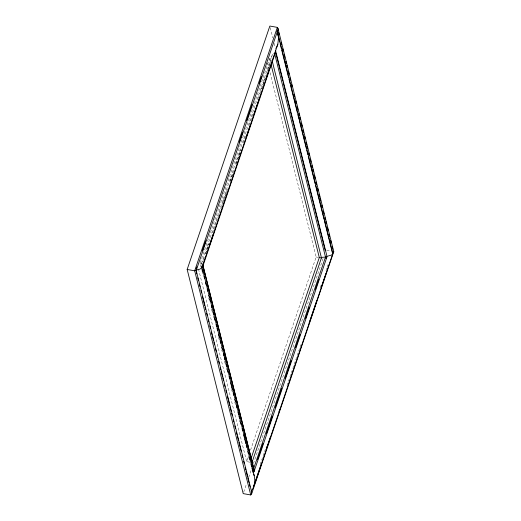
<?xml version="1.0" encoding="UTF-8"?>
<svg xmlns="http://www.w3.org/2000/svg" width="521" height="521" viewBox="0 0 521 521"><rect width="100%" height="100%" fill="white"/><g stroke="black" fill="none" stroke-linecap="round" stroke-linejoin="round"><path stroke-width="0.39" stroke-dasharray="2.6 1.95" d="M272.861 54.275L271.962 55.793L201.145 264.277L201.861 265.052M271.962 55.793L271.78 56.405A6.35 5.926 55.1 0 0 271.604 57.701M201.054 267.188L200.064 263.242L269.572 58.619L271.708 58.997M202.721 262.076L203.249 260.539M203.509 259.771L204.551 256.697M205.6 253.616L208.993 243.62M212.653 232.848L213.701 229.774M213.962 228.999L215.004 225.925M215.264 225.157L216.313 222.076M216.573 221.308L217.615 218.234M217.876 217.465L227.807 188.231M230.158 181.308L233.818 170.536M236.169 163.614L240.871 149.768M243.222 142.845L245.58 135.922M249.233 125.157L253.414 112.849M258.383 98.228L261.255 89.768M261.516 89L266.478 74.386M267.527 71.305L271.448 59.772M205.645 253.753L209.045 243.743M223.17 202.148L226.576 192.138M230.236 181.354L232.594 174.418M236.254 163.64L240.963 149.774M261.633 88.922L265.821 76.6M268.178 69.664L270.269 63.503M249.806 462.166L246.648 461.606L248.211 456.995M250.562 450.072L316.149 256.99L269.963 72.269M243.73 492.078L246.609 483.599M248.706 477.438L251.324 469.734M253.414 463.566L323.28 257.902M260.207 464.504L266.433 446.178M287.006 385.612L300.877 344.772M320.246 287.761L321.034 285.449M326.003 270.809L327.051 267.729M327.312 266.954L328.36 263.873M201.145 264.277L201.217 264.127A6.35 1.55 6.1 0 1 201.861 263.724M273.251 53.91L273.675 53.63M326.647 250.334L331.161 251.129M316.149 256.99L318.52 257.407M200.064 263.242L202.2 263.619M270.243 27.626L272.809 37.89M274.189 43.412L275.57 48.941M269.572 58.619L270.36 61.778M267.592 62.8L268.979 68.323M201.249 267.976L201.842 270.347M202.037 271.135L203.223 275.87M208.752 297.973L209.142 299.549M211.513 309.025L212.301 312.183M213.291 316.13L213.682 317.706M218.618 337.445L219.406 340.597M221.777 350.073L222.174 351.649M224.538 361.125L225.326 364.283M226.316 368.23L226.713 369.806M231.643 389.545L232.438 392.697M234.802 402.173L235.792 406.12M239.341 420.33L239.738 421.906M248.224 455.849L248.817 458.22M198.481 268.992L246.648 461.606"/><path stroke-width="0.78" d="M196.958 269.865L199.849 269.155L201.901 267.729L277.856 44.129L278.572 37.401L277.231 30.947M251.129 491.238C254.606 486.959 255.472 480.968 254.202 475.686L201.803 266.491M201.901 267.729L201.998 266.908M254.001 485.728L332.854 253.558L278.051 34.086M187.163 269.468L194.678 270.803L196.235 270.379L277.96 29.775L278.006 28.603L277.367 27.379L269.845 26.05L187.163 269.468L243.209 493.621L250.725 494.95L251.597 493.999L333.733 251.702M201.757 266.081L203.008 265.658L275.453 52.4L275.381 50.159M251.936 467.956L253.115 472.69L253.988 471.739L254.157 470.202L202.903 265.463M251.597 493.999L251.35 491.466M277.367 27.379L194.678 270.803L250.725 494.95M196.072 269.246L196.86 266.934M202.356 250.744L205.756 240.728M239.269 142.077L242.675 132.054M246.602 120.494L252.099 104.311M259.165 83.497L261.522 76.561M202.845 264.525L203.633 262.213M209.657 244.486L213.056 234.463M246.042 137.355L249.969 125.795M253.896 114.236L259.393 98.052M266.465 77.245L268.823 70.309M250.848 459.092L319.308 257.55L271.148 64.936M251.943 462.544L321.483 257.771A6.35 1.55 6.1 0 1 322.024 257.348L326.361 256.99L326.96 256.423M253.375 471.922L254.157 469.623M257.543 459.665L263.007 443.573M266.394 433.615L272.379 415.992M275.238 407.565L276.019 405.266M276.28 404.498L281.763 388.366M285.156 378.383L291.154 360.714M295.589 347.657L300.024 334.599M305.508 318.468L309.415 306.947M315.42 289.279L318.813 279.295M325.859 258.553L326.641 256.254M253.988 471.739L327.064 256.619L275.524 50.491M253.87 485.702L260.936 464.895M266.433 448.711L270.36 437.158M278.995 411.727L279.784 409.415M309.083 323.157L316.67 300.819M321.118 287.729L326.087 273.095M277.856 44.129L276.651 47.131M277.843 30.14L277.472 30.732M275.453 52.4L274.841 53.207M332.724 253.968L331.408 255.082L327.787 256.104M324.414 220.826L332.287 252.32L333.375 252.223L333.837 251.897L277.914 28.232M319.308 257.55L321.45 257.928L272.301 61.367M252.705 468.399L253.095 468.731M196.13 270.184L251.767 492.462M332.287 252.32L332.828 253.147M254.066 469.831L253.519 468.978L325.508 257.035L274.775 54.138M253.727 474.136L254.202 475.686M278.553 32.12L279.145 34.484M281.119 42.377L281.711 44.747M282.695 48.694L283.287 51.058M284.277 55.005L284.87 57.375M285.853 61.322L286.446 63.686M286.843 65.268L287.429 67.632M288.419 71.579L289.012 73.949M289.995 77.896L290.588 80.26M291.578 84.207L292.17 86.577M294.144 94.47L294.736 96.834M295.72 100.781L296.312 103.151M297.302 107.098L297.895 109.462M298.878 113.409L299.471 115.779M299.868 117.355L300.454 119.726M301.444 123.672L302.037 126.036M303.02 129.983L303.613 132.354M304.603 136.3L305.195 138.664M306.179 142.611L306.771 144.981M307.169 146.557L307.761 148.928M308.745 152.874L309.337 155.238M310.327 159.185L310.92 161.556M311.903 165.502L312.496 167.866M312.893 169.449L313.479 171.813M314.469 175.759L315.062 178.13M316.045 182.076L316.638 184.441M317.628 188.387L318.22 190.758M319.204 194.704L319.796 197.068M320.194 198.651L320.786 201.015M321.77 204.961L322.362 207.332M323.352 211.279L323.945 213.649M324.928 217.589L325.521 219.96M325.918 221.536L326.504 223.906M327.494 227.853L328.087 230.223M329.07 234.163L329.663 236.534M330.653 240.481L331.245 242.851M332.229 246.798L332.821 249.162M276.97 31.091L279.725 42.11M280.122 43.686L281.301 48.414M281.692 49.983L288.582 77.538M288.979 79.114L290.158 83.842M290.555 85.411L297.439 112.966M297.836 114.542L299.015 119.263M299.412 120.839L306.302 148.394M306.693 149.97L307.878 154.691M308.269 156.267L315.159 183.822M315.55 185.398L324.016 219.25M275.961 53.585L282.864 81.185M283.261 82.761L290.158 110.361M290.555 111.937L325.26 250.731M254.157 470.202L202.988 265.56M202.988 266.778L204.173 271.513M204.571 273.089L205.756 277.83M206.147 279.406L206.733 281.874M207.137 283.352L208.309 288.185M208.713 289.669L209.891 294.502M210.295 295.98L211.48 300.721M211.871 302.297L212.457 304.765M212.861 306.244L214.033 311.083M214.437 312.561L215.616 317.4M216.02 318.878L217.205 323.613M217.596 325.189L218.781 329.93M219.178 331.506L219.758 333.981M220.162 335.452L221.34 340.291M221.744 341.769L222.916 346.608M223.32 348.08L224.505 352.821M224.903 354.397L225.482 356.872M225.886 358.344L227.065 363.189M227.469 364.661L228.641 369.506M229.045 370.978L230.23 375.713M230.621 377.289L231.806 382.023M232.203 383.606L232.789 386.087M233.193 387.552L234.365 392.398M234.769 393.869L235.954 398.604M236.345 400.18L237.53 404.921M237.928 406.497L238.514 408.978M238.911 410.444L240.09 415.296M240.494 416.761L241.672 421.613M242.07 423.078L243.255 427.813M243.652 429.389L245.814 438.187M246.218 439.652L247.397 444.504M247.794 445.969L248.979 450.704M249.377 452.28L250.562 457.021M250.953 458.597L251.539 461.085M251.936 462.661L253.121 467.402M202.441 270.021L203.034 272.385M204.017 276.332L204.61 278.696M205.6 282.642L206.186 285.007M207.176 288.947L207.768 291.317M208.752 295.257L209.344 297.621M209.735 299.197L210.328 301.568M211.318 305.508L211.904 307.872M212.894 311.819L213.486 314.183M214.47 318.129L215.062 320.493M216.046 324.433L216.638 326.804M217.036 328.38L217.628 330.744M218.612 334.684L219.204 337.054M220.188 340.995L220.78 343.359M221.764 347.305L222.356 349.669M223.346 353.616L223.932 355.98M224.33 357.556L224.922 359.92M225.906 363.866L226.498 366.23M227.482 370.171L228.074 372.541M229.064 376.481L229.65 378.845M230.64 382.792L231.233 385.156M231.624 386.732L232.216 389.102M233.2 393.042L233.792 395.406M234.782 399.353L235.368 401.717M236.358 405.657L236.951 408.028M237.934 411.968L238.527 414.332M238.918 415.914L239.51 418.278M240.5 422.218L241.093 424.589M242.076 428.529L242.669 430.893M243.652 434.84L244.245 437.204M244.642 438.78L245.821 443.514M246.218 445.09L246.811 447.454M247.794 451.401L248.387 453.765M249.37 457.705L249.963 460.076M250.946 464.016L251.539 466.38M196.202 271.591L196.795 273.948M197.778 277.888L198.371 280.246M199.354 284.186L199.947 286.55M200.93 290.484L201.516 292.848M202.506 296.781L203.092 299.145M203.49 300.721L204.668 305.443M205.059 307.019L205.652 309.376M206.635 313.316L207.228 315.674M208.211 319.614L208.804 321.971M209.787 325.912L210.38 328.276M211.363 332.209L211.949 334.573M212.347 336.143L213.525 340.871M213.923 342.447L214.509 344.804M215.499 348.744L216.085 351.102M217.068 355.042L217.661 357.399M218.644 361.34L219.237 363.704M220.22 367.637L220.813 370.001M221.204 371.571L222.382 376.299M222.78 377.868L223.372 380.232M224.356 384.172L224.942 386.53M225.932 390.47L226.518 392.827M227.501 396.768L228.094 399.125M228.491 400.701L229.67 405.429M230.061 406.999L231.246 411.727M231.637 413.296L232.229 415.66M233.213 419.6L233.805 421.958M234.789 425.898L235.375 428.255M236.365 432.196L236.951 434.553M237.348 436.129L238.527 440.857M238.924 442.427L240.103 447.155M240.494 448.724L241.086 451.088M242.07 455.022L242.662 457.386M243.646 461.326L244.238 463.683M245.222 467.624L245.814 469.981M246.205 471.557L247.384 476.279M247.781 477.855L248.96 482.583M249.357 484.152L249.943 486.516"/></g></svg>
